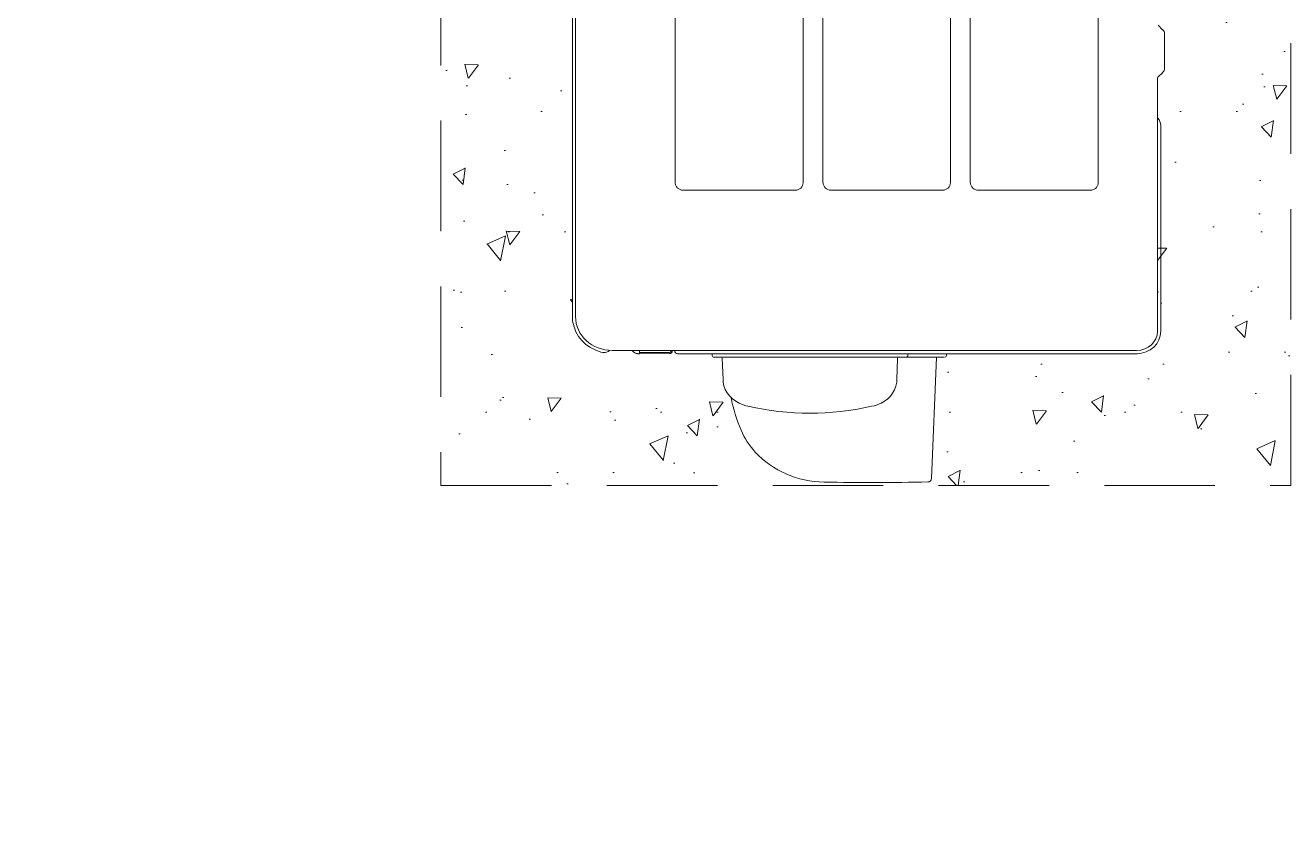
# Model space of a CAD drawing. Header units: millimetres. Extents: x -44713 to 26888, y -13000 to 43000.
# Drawn here: x 13285 to 14000, y 19236 to 19690 of the extents above; entities that cross this region are included whole.
import ezdxf

# ---------------------------------------------------------------- set-up
doc = ezdxf.new("R2010")
doc.units = ezdxf.units.MM
doc.header["$MEASUREMENT"] = 0
doc.linetypes.add('1735 X DT-5BR-RFP$0$DASH2', pattern=[0.375, 0.25, -0.125])
doc.linetypes.add('1735 X DT-5BR-RFP$0$HIDDEN', pattern=[0.375, 0.25, -0.125])
doc.layers.add('00-First Floor Projection', color=1, linetype='Continuous')
doc.layers.add('1735 X DT-5BR-RFP$0$0-MEP', color=251, linetype='Continuous', lineweight=20)
doc.styles.add('1735 X DT-5BR-RFP$0$ARIAL', font='swiss.ttf')
doc.dimstyles.new('1735 X DT-5BR-RFP$0$A&B DIM', dxfattribs={"dimtxt": 250, "dimasz": 250, "dimexe": 100, "dimexo": 100, "dimgap": 0, "dimtad": 0, "dimdec": 0, "dimzin": 12, "dimdsep": 46, "dimtxsty": '1735 X DT-5BR-RFP$0$ARIAL', "dimcen": 0, "dimdle": 100, "dimclrd": 11, "dimclre": 11, "dimclrt": 7, "dimadec": 0, "dimazin": 0, "dimtfac": 1, "dimtdec": 0, "dimtmove": 1, "dimatfit": 2, "dimfxl": 1, "dimtvp": 0.75, "dimtolj": 1, "dimtzin": 12, "dimlwd": 18, "dimlwe": 18, "dimarcsym": 0})

# ---------------------------------------------------------------- blocks, each defined once
blk = doc.blocks.new('1735 X DT-5BR-RFP$0$CU')
at = {"lineweight": 9, "ltscale": 0.1}
h = blk.add_hatch(dxfattribs=at)
h.set_pattern_fill('AR-CONC', color=256, scale=0.5, angle=32.50812)
h.set_pattern_definition([(82.508, (0, 0), (81.1025, 42.234), [9.525, -104.775]), (27.508, (0, 0), (-66.1995, 71.09), [7.62, -83.82]), (132.96, (6.76, 3.52), (14.903, 113.324), [8.095, -89.045]), (78.692, (-13.65, 21.42), (125.6, 55.114), [14.287, -157.162]), (129.144, (-3.18, 26.01), (33.618, 168.122), [12.143, -133.568]), (23.692, (-13.65, 21.42), (33.618, 168.122), [11.43, -125.73]), (53.508, (0.47, 22.89), (91.409, -2.3807), [9.525, -104.775]), (358.508, (0.47, 22.89), (-23.434, 94.271), [7.62, -83.82]), (103.96, (8.09, 22.69), (67.975, 91.8904), [8.095, -89.045]), (70.008, (0, 0), (-21.4184, 36.4832), [0, -82.804, 0, -85.09, 0, -84.1375]), (40.008, (0, 0), (1.2555, 60.197), [0, -48.514, 0, -80.899, 0, -32.0675]), (0.008, (-23.884, -15.22), (58.7122, 34.0189), [0, -31.75, 0, -99.06, 0, -131.445]), (350.008, (-34.594, -22.045), (55.6275, 50.525), [0, -41.275, 0, -65.786, 0, -93.345])])
h.paths.add_polyline_path([(-395.23, -112.03), (-371.2, -128.79), (-295.85, -128.46), (-272.91, -112.05), (-273.53, -112.08), (-274.15, -112.13), (-274.77, -112.2), (-275.38, -112.29), (-275.99, -112.4), (-276.6, -112.52), (-277.2, -112.67), (-277.8, -112.83), (-278.39, -113.01), (-278.98, -113.2), (-279.56, -113.41), (-280.14, -113.64), (-280.7, -113.89), (-281.26, -114.15), (-281.81, -114.42), (-282.35, -114.71), (-282.89, -115.02), (-283.41, -115.34), (-283.92, -115.67), (-284.42, -116.02), (-284.91, -116.38), (-285.39, -116.76), (-285.86, -117.15), (-286.31, -117.55), (-286.75, -117.96), (-287.18, -118.39), (-287.59, -118.82), (-287.99, -119.27), (-288.37, -119.73), (-288.74, -120.2), (-289.09, -120.68), (-289.43, -121.18), (-289.74, -121.68), (-289.78, -121.73), (-290.61, -122.99), (-291.05, -123.77), (-291.54, -124.52), (-292.08, -125.23), (-292.66, -125.91), (-293.29, -126.54), (-293.95, -127.13), (-294.65, -127.67), (-295.39, -128.17), (-296.16, -128.63), (-296.96, -129.03), (-297.78, -129.39), (-298.64, -129.7), (-299.51, -129.95), (-300.4, -130.15), (-301.31, -130.3), (-302.24, -130.38), (-303.18, -130.41), (-364.62, -130.41), (-365.19, -130.4), (-365.76, -130.37), (-366.32, -130.32), (-366.87, -130.24), (-367.43, -130.14), (-367.97, -130.02), (-368.52, -129.87), (-369.05, -129.71), (-369.58, -129.52), (-370.11, -129.31), (-370.62, -129.08), (-371.13, -128.82), (-371.63, -128.54), (-372.12, -128.24), (-372.61, -127.92), (-373.08, -127.58), (-373.55, -127.21), (-374.01, -126.82), (-374.45, -126.41), (-374.89, -125.97), (-375.32, -125.51), (-375.73, -125.03), (-376.14, -124.53), (-376.53, -124.01), (-376.91, -123.46), (-377.27, -122.89), (-377.63, -122.29), (-377.97, -121.68), (-378.31, -121.18), (-378.67, -120.68), (-379.04, -120.2), (-379.42, -119.73), (-379.82, -119.26), (-380.23, -118.81), (-380.66, -118.37), (-381.09, -117.94), (-381.54, -117.52), (-382, -117.11), (-382.48, -116.72), (-382.96, -116.34), (-383.46, -115.97), (-383.96, -115.62), (-384.48, -115.28), (-385, -114.96), (-385.54, -114.65), (-386.08, -114.35), (-386.64, -114.08), (-387.2, -113.81), (-387.77, -113.57), (-388.35, -113.34), (-388.93, -113.13), (-389.53, -112.93), (-390.13, -112.76), (-390.73, -112.6), (-391.35, -112.46), (-391.97, -112.34), (-392.59, -112.24), (-393.22, -112.16), (-393.86, -112.11), (-394.5, -112.07), (-395.14, -112.05)], flags=16)
h.paths.add_polyline_path([(-325.28, 818.51), (-321.14, 819.39), (-317.01, 820.16), (-312.9, 820.81), (-308.79, 821.36), (-304.69, 821.79), (-300.59, 822.12), (-296.5, 822.33), (-292.41, 822.43), (-288.33, 822.43), (-284.24, 822.31), (-280.15, 822.09), (-276.05, 821.76), (-271.95, 821.33), (-267.84, 820.78), (-263.71, 820.13), (-259.58, 819.38), (-255.44, 818.51), (-254.19, 818.21), (-252.88, 817.74), (-252.64, 817.65), (-251.8, 817.34), (-250.98, 817), (-250.18, 816.61), (-249.41, 816.18), (-248.65, 815.72), (-247.93, 815.22), (-247.23, 814.69), (-246.55, 814.13), (-245.92, 813.54), (-245.13, 812.72), (-244.41, 811.86), (-243.76, 810.95), (-243.17, 810.01), (-242.65, 809.03), (-242.22, 808.01), (-241.86, 806.97), (-241.59, 805.9), (-241.41, 804.82), (-241.41, 803.34), (-240.78, 791.33), (-240.6, 790.82), (-338.39, 790.82), (-340.26, 790.82), (-339.94, 791.49), (-339.63, 803.34), (-339.63, 804.59), (-339.63, 804.82), (-339.39, 805.89), (-339.1, 806.93), (-338.76, 807.93), (-338.36, 808.89), (-337.92, 809.81), (-337.42, 810.69), (-336.86, 811.52), (-336.26, 812.32), (-335.6, 813.08), (-334.89, 813.79), (-334.13, 814.47), (-333.31, 815.1), (-332.44, 815.69), (-331.51, 816.24), (-330.53, 816.75), (-329.49, 817.22), (-328.4, 817.65), (-326.85, 818.21), (-325.53, 818.47)], flags=16)
h.paths.add_polyline_path([(-312.9, 820.81), (-317.01, 820.16), (-321.14, 819.39), (-325.28, 818.51), (-325.53, 818.47), (-326.85, 818.21), (-328.4, 817.65), (-329.49, 817.22), (-330.53, 816.75), (-331.51, 816.24), (-332.44, 815.69), (-333.31, 815.1), (-334.13, 814.47), (-334.89, 813.79), (-335.6, 813.08), (-336.26, 812.32), (-336.86, 811.52), (-337.42, 810.69), (-337.92, 809.81), (-338.36, 808.89), (-338.76, 807.93), (-339.1, 806.93), (-339.39, 805.89), (-339.63, 804.82), (-339.63, 803.34), (-339.94, 791.49), (-340.18, 790.97), (-340.6, 790.82), (-361.05, 790.82), (-362.08, 790.82), (-359.27, 859.35), (-359.18, 859.86), (-358.95, 860.33), (-358.61, 860.73), (-358.18, 861.04), (-357.67, 861.24), (-357.13, 861.32), (-327.8, 861.62), (-298.47, 861.39), (-291.14, 860.79), (-283.97, 859.24), (-277.1, 856.76), (-270.66, 853.42), (-264.79, 849.27), (-259.59, 844.39), (-256.43, 840.58), (-253.76, 836.46), (-251.58, 832.08), (-249.25, 826.02), (-247.36, 819.83), (-245.92, 813.54), (-246.55, 814.13), (-247.23, 814.69), (-247.93, 815.22), (-248.65, 815.72), (-249.41, 816.18), (-250.18, 816.61), (-250.98, 817), (-251.8, 817.34), (-252.64, 817.65), (-252.88, 817.74), (-254.19, 818.21), (-255.44, 818.51), (-259.58, 819.38), (-263.71, 820.13), (-267.84, 820.78), (-271.95, 821.33), (-276.05, 821.76), (-280.15, 822.09), (-284.24, 822.31), (-288.33, 822.43), (-292.41, 822.43), (-296.5, 822.33), (-300.59, 822.12), (-304.69, 821.79), (-308.79, 821.36)], flags=16)
h.paths.add_polyline_path([(-134.81, -41.44), (-156.32, -41.44), (-156.32, 470.93), (-134.81, 470.93)], flags=16)
h.paths.add_polyline_path([(-156.33, 555.5), (-156.33, 597.8), (-119.53, 597.77), (-119.53, 555.48)], flags=16)
h.paths.add_polyline_path([(-519.04, 555.5), (-519.04, 597.72), (-486.92, 597.72), (-486.92, 555.5)], flags=16)
h.paths.add_polyline_path([(-494.41, 28.52), (-519.04, 28.52), (-519.04, 70.75), (-494.41, 70.75)], flags=16)
h.paths.add_polyline_path([(-369.95, -130.41), (-300.04, -130.08), (-340.63, -130.41)], flags=16)
h.paths.add_polyline_path([(-562.23, 863.22), (-562.23, -186.78), (-81.92, -186.78), (-81.92, 863.22)])
h.paths.add_polyline_path([(-398.55, -111.76), (-369.95, -130.41), (-300.04, -130.08), (-271.31, -111.76), (-156.32, -111.76), (-156.32, 790.82), (-486.92, 790.82), (-486.92, -111.76)], flags=16)
at = {"lineweight": 20}
for p, q in [((-362.08, 790.82), (-359.27, 859.35)), ((-211.09, 788.11), (-194.05, 788.11)), ((-211.04, 788.7), (-194.05, 788.77))]:
    blk.add_line(p, q, dxfattribs=at)
at = {"linetype": '1735 X DT-5BR-RFP$0$DASH2', "lineweight": 9, "ltscale": 250}
blk.add_lwpolyline([(-81.92, 863.22), (-562.23, 863.22), (-562.23, -186.78), (-81.92, -186.78)], close=True, dxfattribs=at)
at = {"lineweight": 20}
for centre, major_axis, start_param, end_param in [((-357.08, 859.27), (2.19, 0), 1.591261, 3.10324), ((-325.71, -574.21), (1535.08, 0), 1.553049, 1.591261), ((-299.41, 812.12), (52.69, 0), 0.714003, 1.553049), ((-294.5, 816.09), (46.2, 0), 0.379047, 0.714004), ((-346.9, 796.57), (102.6, 0), 0.177688, 0.379045)]:
    blk.add_ellipse(centre, major_axis=major_axis, ratio=0.935345, start_param=start_param, end_param=end_param, dxfattribs=at)
for points in [[(-326.85, 818.21), (-326.85, 818.21), (-325.28, 818.51), (-325.28, 818.51), (-325.28, 818.51), (-301.78, 823.81), (-278.97, 823.7), (-255.44, 818.51), (-255.44, 818.51), (-255.44, 818.51), (-254.19, 818.21), (-254.19, 818.21)], [(-339.63, 803.34), (-339.63, 803.34), (-339.63, 804.82), (-339.63, 804.82), (-339.63, 804.82), (-338.41, 811.04), (-334.74, 815.35), (-328.4, 817.65), (-328.4, 817.65), (-328.4, 817.65), (-326.85, 818.21), (-326.85, 818.21)], [(-254.19, 818.21), (-254.19, 818.21), (-252.64, 817.65), (-252.64, 817.65), (-252.64, 817.65), (-246.79, 815.68), (-242.12, 810.64), (-241.41, 804.82), (-241.41, 804.82), (-241.41, 804.82), (-241.41, 803.34), (-241.41, 803.34)], [(-173.78, 788.19), (-173.78, 788.19), (-172.23, 787.9), (-172.23, 787.9), (-172.23, 787.9), (-163.06, 784.87), (-158.02, 779.31), (-156.32, 770.4), (-156.32, 770.4), (-156.32, 770.4), (-156.32, 767.77), (-156.32, 767.77)]]:
    blk.add_open_spline(points, degree=3, knots=[0, 0, 0, 0, 0.333333, 0.333333, 0.333333, 0.333333, 0.666667, 0.666667, 0.666667, 0.666667, 1, 1, 1, 1], dxfattribs=at)
for points in [[(-339.94, 791.4), (-339.94, 791.4), (-339.63, 803.34), (-339.63, 803.34)], [(-240.78, 791.4), (-240.78, 791.4), (-241.41, 803.34), (-241.41, 803.34)], [(-488.78, 776.05), (-488.78, 783.05), (-482.73, 788.7), (-475.26, 788.77)], [(-486.92, 776.03), (-486.92, 782.07), (-481.64, 786.94), (-475.1, 786.94)], [(-475.65, 788.76), (-475.65, 788.76), (-324.66, 788.77), (-324.66, 788.77)], [(-475.1, 786.94), (-475.1, 786.94), (-334.01, 787.01), (-334.01, 787.01)], [(-367.69, 789.77), (-367.69, 790.31), (-367.22, 790.74), (-366.64, 790.74)], [(-367.69, 789.64), (-367.69, 789.64), (-367.69, 788.77), (-367.69, 788.77)], [(-290.36, 788.77), (-290.36, 788.77), (-367.69, 788.77), (-367.69, 788.77)], [(-238.6, 790.82), (-238.6, 790.82), (-366.44, 790.82), (-366.44, 790.82)], [(-345.87, 789.77), (-345.87, 790.31), (-345.32, 790.74), (-344.65, 790.74)], [(-345.87, 789.64), (-345.87, 789.64), (-345.87, 788.77), (-345.87, 788.77)], [(-340.01, 791.34), (-340.02, 791.05), (-340.27, 790.82), (-340.6, 790.82)], [(-178.72, 786.94), (-178.72, 786.94), (-334.01, 787.01), (-334.01, 787.01)], [(-324.66, 788.77), (-324.66, 788.77), (-307.51, 788.77), (-307.51, 788.77)], [(-307.51, 788.77), (-307.51, 788.77), (-215.53, 788.77), (-215.53, 788.77)], [(-290.36, 788.77), (-290.36, 788.77), (-235.17, 788.77), (-235.17, 788.77)], [(-240.37, 790.82), (-240.58, 790.82), (-240.78, 791.05), (-240.78, 791.34)], [(-240.47, 790.82), (-240.47, 790.82), (-236.43, 790.82), (-236.43, 790.82)], [(-236.46, 790.74), (-235.79, 790.74), (-235.24, 790.31), (-235.24, 789.77)], [(-235.17, 789.64), (-235.17, 789.64), (-235.17, 788.77), (-235.17, 788.77)], [(-215.53, 788.77), (-214.8, 788.7), (-214.04, 787.99), (-214.04, 786.96)], [(-212.71, 786.96), (-212.66, 788.07), (-211.93, 788.7), (-211.04, 788.7)], [(-212.08, 787.25), (-212.02, 787.75), (-211.58, 788.11), (-211.04, 788.11)], [(-212.08, 786.96), (-212.08, 786.96), (-212.08, 787.25), (-212.08, 787.25)], [(-194.05, 788.77), (-194.05, 788.77), (-193.11, 788.77), (-193.11, 788.77)], [(-194.05, 788.77), (-194.05, 788.77), (-194.05, 787.03), (-194.05, 787.03)], [(-193.15, 788.7), (-191.93, 788.7), (-190.82, 788.1), (-190.21, 787.11)], [(-190.31, 787.03), (-190.31, 787.03), (-190.31, 787.03), (-190.31, 787.03)], [(-178.82, 786.94), (-167.29, 786.94), (-157.98, 778.34), (-157.98, 767.73)], [(-177.09, 787), (-176.26, 787.9), (-174.95, 788.3), (-173.68, 788.05)], [(-488.78, 776.03), (-488.78, 776.03), (-488.78, 659.63), (-488.78, 659.63)], [(-486.92, 632.79), (-486.92, 632.79), (-486.92, 776.03), (-486.92, 776.03)], [(-157.88, 313.15), (-157.88, 313.15), (-157.98, 767.77), (-157.98, 767.77)], [(-156.32, 770.52), (-156.32, 770.52), (-156.32, -87.25), (-156.32, -87.25)], [(-487.12, 655.64), (-488.19, 656.72), (-488.78, 658.13), (-488.78, 659.59)], [(-490.96, 627.07), (-490.96, 628.11), (-490.51, 629.1), (-489.7, 629.82)], [(-489.73, 629.87), (-489.73, 629.87), (-487.24, 632.2), (-487.24, 632.2)], [(-486.99, 632.75), (-486.99, 632.53), (-487.09, 632.32), (-487.25, 632.17)], [(-490.96, 608.3), (-490.96, 608.3), (-490.96, 627.24), (-490.96, 627.24)], [(-489.7, 605.36), (-490.51, 606.08), (-490.96, 607.07), (-490.96, 608.11)], [(-489.73, 605.66), (-489.73, 605.66), (-487.24, 603.04), (-487.24, 603.04)]]:
    blk.add_open_spline(points, degree=3, dxfattribs=at)
at = {"linetype": '1735 X DT-5BR-RFP$0$HIDDEN', "lineweight": 5, "ltscale": 100}
for points in [[(-453.43, 692.1), (-453.43, 694.42), (-451.42, 696.29), (-448.96, 696.29)], [(-218.84, 696.29), (-216.37, 696.29), (-214.35, 694.42), (-214.35, 692.1)]]:
    blk.add_open_spline(points, degree=3, dxfattribs=at)
at = {"lineweight": 5, "ltscale": 100}
for points in [[(-385.78, 696.36), (-385.78, 696.36), (-448.76, 696.36), (-448.76, 696.36)], [(-385.65, 696.29), (-383.19, 696.29), (-381.18, 694.42), (-381.18, 692.1)], [(-369.88, 692.1), (-369.88, 694.42), (-367.88, 696.29), (-365.39, 696.29)], [(-302.22, 696.36), (-302.22, 696.36), (-365.5, 696.36), (-365.5, 696.36)], [(-302.4, 696.29), (-299.92, 696.29), (-297.93, 694.42), (-297.93, 692.1)], [(-286.63, 692.1), (-286.63, 694.42), (-284.62, 696.29), (-282.14, 696.29)], [(-281.96, 696.36), (-281.96, 696.36), (-218.96, 696.36), (-218.96, 696.36)], [(-453.43, 313.15), (-453.43, 313.15), (-453.43, 692), (-453.43, 692)], [(-381.11, 313.15), (-381.11, 313.15), (-381.11, 692), (-381.11, 692)], [(-369.88, 313.15), (-369.88, 313.15), (-369.88, 692), (-369.88, 692)], [(-297.83, 313.15), (-297.83, 313.15), (-297.83, 692), (-297.83, 692)], [(-286.63, 313.15), (-286.63, 313.15), (-286.63, 692), (-286.63, 692)], [(-214.29, 313.15), (-214.29, 313.15), (-214.29, 692), (-214.29, 692)]]:
    blk.add_open_spline(points, degree=3, dxfattribs=at)
blk = doc.blocks.new('1735 X DT-5BR-RFP$0$_Open90')
at = {"color": 0, "linetype": 'ByBlock', "lineweight": -2}
for p, q in [((-0.5, 0.5), (0, 0)), ((0, 0), (-1, 0)), ((0, 0), (-0.5, -0.5))]:
    blk.add_line(p, q, dxfattribs=at)
blk = doc.blocks.new('1735 X DT-5BR-RFP')
at = {"layer": '1735 X DT-5BR-RFP$0$0-MEP', "extrusion": (0, 0, -1), "xscale": -1, "zscale": -1, "rotation": 180}
blk.add_blockref('1735 X DT-5BR-RFP$0$CU', (-13437.77, 20293.2), dxfattribs=at)
at = {"layer": '1735 X DT-5BR-RFP$0$0-MEP', "color": 253, "lineweight": 0}
blk.add_leader([(13620.1, 16036.41), (9568.78, 19532.92)], dimstyle='1735 X DT-5BR-RFP$0$A&B DIM', override={"dimasz": 300, "dimclrd": 256, "dimldrblk": '1735 X DT-5BR-RFP$0$_Open90'}, dxfattribs=at)

msp = doc.modelspace()

# ---------------------------------------------------------------- block references
at = {"layer": '00-First Floor Projection'}
msp.add_blockref('1735 X DT-5BR-RFP', (0, 0), dxfattribs=at)

doc.saveas('drawing.dxf')
